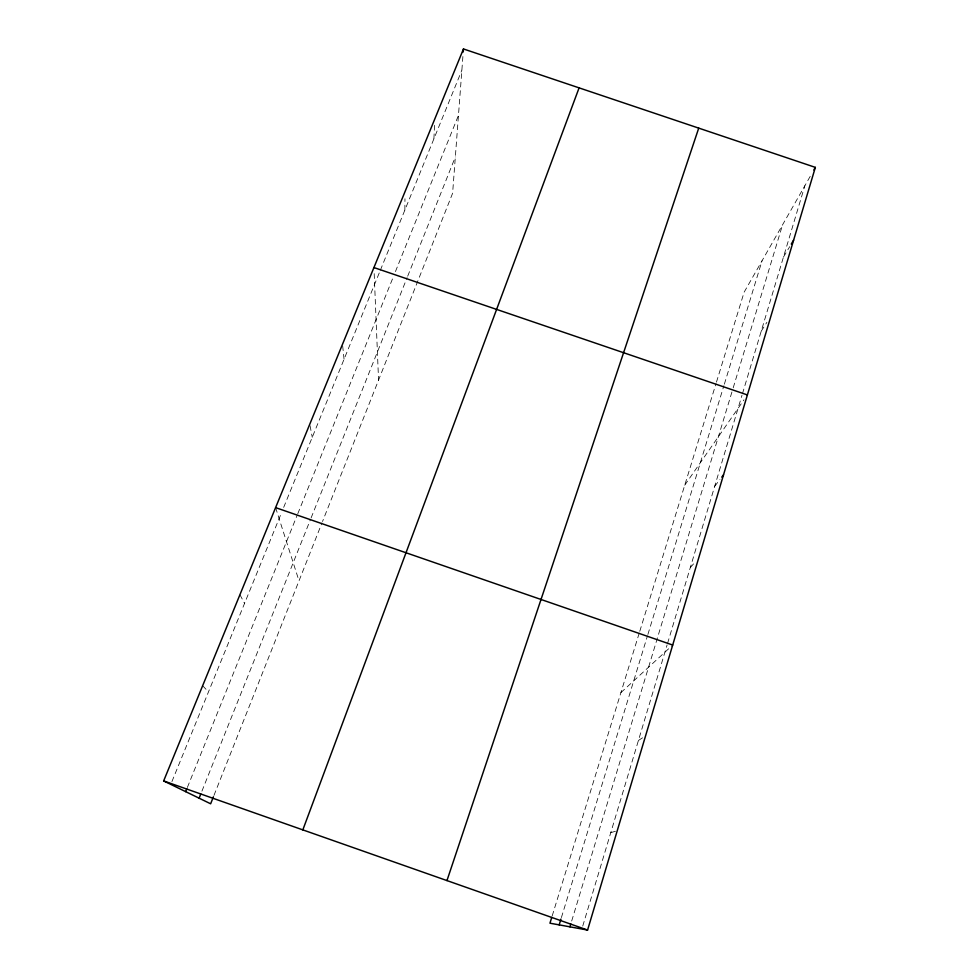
<?xml version="1.0" encoding="UTF-8"?>
<svg xmlns="http://www.w3.org/2000/svg" width="979" height="979" viewBox="0 0 979 979"><rect width="100%" height="100%" fill="white"/><g stroke="black" fill="none" stroke-linecap="round" stroke-linejoin="round"><path stroke-width="0.73" stroke-dasharray="4.89 3.67" d="M404.865 210.081L404.951 198.774M433.917 138.773L434.566 124.578M462.896 56.537L452.604 193.279L322.519 521.513M582.738 926.085L667.103 644.892M667.543 643.436L741.996 395.247M742.437 393.791L804.848 185.765M571.687 921.019L732.757 389.275M733.198 387.831L782.576 224.803M561.395 917.592L647.449 635.897M647.89 634.453L723.897 385.64M724.35 384.184L762.054 260.769M552.18 915.952L639.324 632.752M639.776 631.296L716.004 383.597M716.457 382.128L744.138 292.17L811.591 173.932M213.973 795.389L321.956 522.933M201.931 791.154L310.551 519.311M311.102 517.915L407.117 277.608M407.692 276.2L455.345 156.934M187.368 787.446L297.2 515.138M297.775 513.742L393.166 277.228M395.443 271.575L458.478 115.326M171.925 781.585L281.401 513.008M283.677 507.391L379.754 271.685M380.329 270.29L461.868 70.207M783.457 257.049L789.71 246.659M761.221 331.183L766.912 322.299M684.737 485.18L743.991 399.811M714.67 486.343L719.981 479.429M690.305 567.551L694.943 562.313M620.906 692.618L671.582 646.067M638.418 740.479L645.577 735.829M610.761 832.664L617.235 830.73M202.653 685.716L208.478 691.92M239.928 594.706L244.554 603.407M275.601 507.624L299.011 580.841M310.037 425.669L312.252 437.295M342.662 345.771L344.057 359.256M374.186 273.643L378.555 380.133"/><path stroke-width="1.47" d="M463.238 51.985L463.471 48.95L815.348 167.372L587.584 930.05L549.953 923.197L551.74 917.396M569.937 926.832L570.806 923.931M559.168 924.874L560.955 919.048M446.962 880.586L698.725 128.127M302.829 829.886L579.091 87.865M213.422 796.796L210.644 803.796L163.652 780.924L463.471 48.95M199.116 798.179L200.805 793.969M185.68 791.644L186.805 788.841M813.843 169.991L815.348 167.372M791.265 244.052L793.602 240.161M721.756 477.128L723.53 474.827M373.929 267.561L747.381 394.929M275.601 507.624L672.695 645.039M163.652 780.924L587.584 930.05"/></g></svg>
